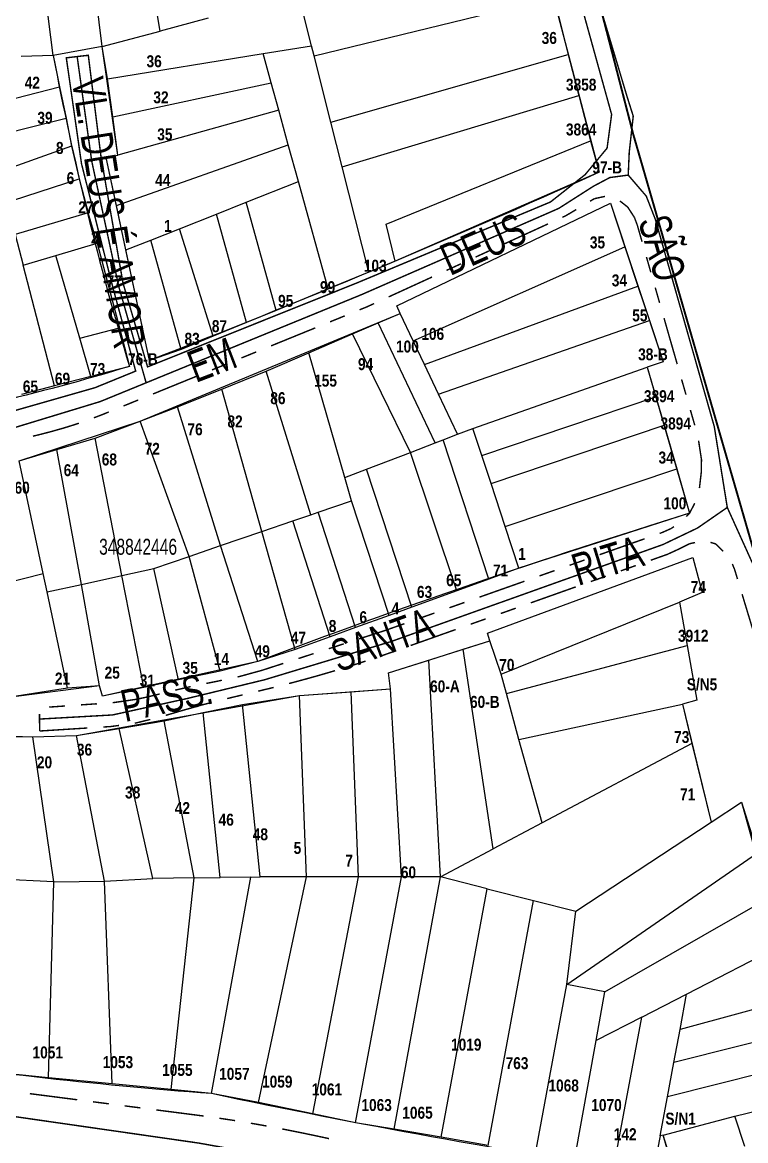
# Model space of a CAD drawing. Extents: x 203136 to 205923, y 4839890 to 4842982.
# Drawn here: x 205430 to 205520.8, y 4840160.3 to 4840300.8 of the extents above; entities that cross this region are included whole.
import ezdxf
from ezdxf.enums import TextEntityAlignment as Align

# ---------------------------------------------------------------- set-up
doc = ezdxf.new("R2010")
doc.units = 0
doc.header["$LTSCALE"] = 1.5
doc.header["$MEASUREMENT"] = 0
doc.linetypes.add('TRACO_25', pattern=[8, 3, -1, 1, -1, 1, -1])
for name, color, linetype in [('CD_MALHA_LOTES', 40, 'CONTINUOUS'), ('CD_TXT_QUADRA', 7, 'CONTINUOUS'), ('LM-LIM-SETOR-FISCAL', 7, 'CONTINUOUS'), ('RU-QUADRAS', 210, 'CONTINUOUS'), ('SV-EIXO-RUA-N-PAV', 6, 'CONTINUOUS'), ('SV-RUA-NAO-PAV-S-GUIA-C-GUIA', 7, 'CONTINUOUS'), ('SV-TXT-RUA-N-PAV-S-GUIA-C-GUIA', 7, 'CONTINUOUS'), ('Th_NmrPort', 1, 'CONTINUOUS')]:
    doc.layers.add(name, color=color, linetype=linetype)
doc.styles.add('3488-42-2D_TXTB$0$ARIAL', font='ARIAL.TTF')
doc.styles.add('ARIAL', font='ARIAL.TTF')
doc.styles.get("Standard").update_dxf_attribs({"font": 'swisscbo.ttf'})
doc.linetypes.add('Limite', pattern='A,20,-3,[130,ltypeshp.shx,S=6.35,R=0,X=0,Y=0],-3,20', length=46)

msp = doc.modelspace()

# ---------------------------------------------------------------- linework, layer by layer
at = {"layer": 'CD_MALHA_LOTES', "linetype": 'Continuous', "flags": 128}
for points in [[(205433.83, 4840296.6), (205430.39, 4840323.65)], [(205447.24, 4840299.66), (205445.16, 4840312.05)], [(205439.99, 4840297.71), (205438.44, 4840310.33)], [(205466.25, 4840297.82), (205464.61, 4840304.35)], [(205466.58, 4840296.54), (205496.69, 4840303.93)], [(205496.69, 4840303.93), (205498.48, 4840296.7)], [(205453.27, 4840301.29), (205447.24, 4840299.66)], [(205439.99, 4840297.71), (205447.24, 4840299.66)], [(205439.99, 4840297.71), (205433.83, 4840296.6)], [(205440.66, 4840293.67), (205439.99, 4840297.71)], [(205460.18, 4840296.84), (205466.25, 4840297.82)], [(205466.58, 4840296.54), (205466.25, 4840297.82)], [(205433.83, 4840296.6), (205429.8, 4840296.47)], [(205433.83, 4840296.6), (205434.63, 4840292.64)], [(205440.66, 4840293.67), (205460.18, 4840296.84)], [(205461.19, 4840293.16), (205460.18, 4840296.84)], [(205468.68, 4840288.2), (205466.58, 4840296.54)], [(205468.68, 4840288.2), (205498.48, 4840296.7)], [(205498.48, 4840296.7), (205499.81, 4840291.56)], [(205441.3, 4840288.9), (205440.66, 4840293.67)], [(205441.3, 4840288.9), (205461.19, 4840293.16)], [(205462.14, 4840289.72), (205461.19, 4840293.16)], [(205423.51, 4840289.79), (205434.63, 4840292.64)], [(205434.63, 4840292.64), (205435.47, 4840288.73)], [(205470.09, 4840282.62), (205499.81, 4840291.56)], [(205499.81, 4840291.56), (205501.29, 4840285.86)], [(205423.25, 4840285.66), (205435.47, 4840288.73)], [(205435.47, 4840288.73), (205436.14, 4840285.19)], [(205441.94, 4840284.09), (205441.3, 4840288.9)], [(205462.14, 4840289.72), (205441.94, 4840284.09)], [(205463.34, 4840285.36), (205462.14, 4840289.72)], [(205470.09, 4840282.62), (205468.68, 4840288.2)], [(205475.64, 4840275.42), (205501.29, 4840285.86)], [(205501.29, 4840285.86), (205502.38, 4840281.93)], [(205436.14, 4840285.19), (205425.9, 4840281.57)], [(205436.14, 4840285.19), (205437.1, 4840281.1)], [(205441.76, 4840277.76), (205463.34, 4840285.36)], [(205464.61, 4840280.76), (205463.34, 4840285.36)], [(205440.48, 4840283.76), (205441.94, 4840284.09)], [(205441.76, 4840277.76), (205440.48, 4840283.76)], [(205473.44, 4840269.36), (205470.09, 4840282.62)], [(205502.38, 4840281.93), (205476.76, 4840270.77)], [(205423.64, 4840276.73), (205437.1, 4840281.1)], [(205437.1, 4840281.1), (205438.22, 4840276.84)], [(205458.06, 4840278.16), (205464.61, 4840280.76)], [(205468.33, 4840267.26), (205464.61, 4840280.76)], [(205442.95, 4840272.16), (205441.76, 4840277.76)], [(205454.32, 4840276.67), (205458.06, 4840278.16)], [(205461.81, 4840264.57), (205458.06, 4840278.16)], [(205476.95, 4840265.14), (205503.77, 4840278.03), (205505.6, 4840272.56)], [(205438.22, 4840276.84), (205429.04, 4840274.1)], [(205439.36, 4840273.01), (205438.22, 4840276.84)], [(205449.66, 4840274.82), (205454.32, 4840276.67)], [(205458.08, 4840263.04), (205454.32, 4840276.67)], [(205446.07, 4840273.4), (205449.66, 4840274.82)], [(205453.89, 4840261.31), (205449.66, 4840274.82)], [(205476.76, 4840270.77), (205475.64, 4840275.42)], [(205429.04, 4840274.1), (205430.05, 4840270.23)], [(205442.95, 4840272.16), (205446.07, 4840273.4)], [(205449.91, 4840259.67), (205446.07, 4840273.4)], [(205434.15, 4840271.45), (205439.36, 4840273.01)], [(205439.36, 4840273.01), (205442.14, 4840262.36)], [(205449.91, 4840259.67), (205445.91, 4840258.27), (205442.95, 4840272.16)], [(205479.03, 4840260.75), (205505.6, 4840272.56)], [(205505.6, 4840272.56), (205507.24, 4840267.63)], [(205430.05, 4840270.23), (205434.15, 4840271.45)], [(205437.15, 4840261.06), (205434.15, 4840271.45)], [(205476.76, 4840270.77), (205473.44, 4840269.36)], [(205433.99, 4840255.07), (205430.05, 4840270.23)], [(205473.44, 4840269.36), (205468.33, 4840267.26)], [(205480.44, 4840257.77), (205507.24, 4840267.63)], [(205507.24, 4840267.63), (205508.69, 4840263.28)], [(205468.33, 4840267.26), (205461.81, 4840264.57)], [(205477.39, 4840264.19), (205476.95, 4840265.14)], [(205461.81, 4840264.57), (205458.08, 4840263.04)], [(205474.64, 4840263), (205477.39, 4840264.19)], [(205479.03, 4840260.75), (205477.39, 4840264.19)], [(205437.15, 4840261.06), (205442.14, 4840262.36)], [(205442.14, 4840262.36), (205443.4, 4840257.53)], [(205458.08, 4840263.04), (205453.89, 4840261.31)], [(205471.42, 4840261.62), (205474.64, 4840263)], [(205481.78, 4840247.92), (205474.64, 4840263)], [(205482.21, 4840254.03), (205508.69, 4840263.28)], [(205508.69, 4840263.28), (205510.42, 4840258.12)], [(205438.54, 4840256.26), (205437.15, 4840261.06)], [(205453.89, 4840261.31), (205449.91, 4840259.67)], [(205465.91, 4840259.24), (205471.42, 4840261.62)], [(205478.68, 4840246.72), (205471.42, 4840261.62)], [(205480.44, 4840257.77), (205479.03, 4840260.75)], [(205460.58, 4840256.94), (205465.91, 4840259.24)], [(205470.45, 4840243.56), (205465.91, 4840259.24)], [(205482.21, 4840254.03), (205480.44, 4840257.77)], [(205510.42, 4840258.12), (205508.41, 4840257.42)], [(205443.4, 4840257.53), (205438.54, 4840256.26)], [(205455.01, 4840254.68), (205460.58, 4840256.94)], [(205466.16, 4840238.9), (205460.58, 4840256.94)], [(205486.52, 4840249.74), (205508.41, 4840257.42)], [(205508.41, 4840257.42), (205509.5, 4840253.69)], [(205433.99, 4840255.07), (205429.86, 4840253.99)], [(205438.54, 4840256.26), (205433.99, 4840255.07)], [(205449.42, 4840252.47), (205455.01, 4840254.68)], [(205460, 4840236.79), (205455.01, 4840254.68)], [(205484.59, 4840249), (205482.21, 4840254.03)], [(205487.63, 4840246.34), (205509.5, 4840253.69)], [(205509.5, 4840253.69), (205510.53, 4840250.13)], [(205444.75, 4840250.63), (205449.42, 4840252.47)], [(205454.81, 4840235.01), (205449.42, 4840252.47)], [(205439.11, 4840248.53), (205444.75, 4840250.63)], [(205450.88, 4840233.66), (205444.75, 4840250.63)], [(205484.59, 4840249), (205486.52, 4840249.74)], [(205487.63, 4840246.34), (205486.52, 4840249.74)], [(205488.79, 4840242.82), (205510.53, 4840250.13)], [(205510.53, 4840250.13), (205512.11, 4840244.67)], [(205434.26, 4840247.07), (205439.11, 4840248.53)], [(205442.45, 4840231.26), (205439.11, 4840248.53)], [(205478.68, 4840246.72), (205481.78, 4840247.92)], [(205481.78, 4840247.92), (205482.78, 4840248.3)], [(205482.78, 4840248.3), (205484.59, 4840249)], [(205488.53, 4840230.79), (205482.78, 4840248.3)], [(205429.57, 4840245.67), (205434.26, 4840247.07)], [(205437.37, 4840230.12), (205434.26, 4840247.07)], [(205473.16, 4840244.6), (205478.68, 4840246.72)], [(205484.48, 4840229.32), (205478.68, 4840246.72)], [(205432.57, 4840231.49), (205429.57, 4840245.67)], [(205488.79, 4840242.82), (205487.63, 4840246.34)], [(205470.45, 4840243.56), (205473.16, 4840244.6)], [(205478.84, 4840227.28), (205473.16, 4840244.6)], [(205490.56, 4840237.42), (205512.11, 4840244.67)], [(205512.11, 4840244.67), (205513.71, 4840239.08), (205492.29, 4840232.16)], [(205471.29, 4840240.66), (205470.45, 4840243.56)], [(205490.56, 4840237.42), (205488.79, 4840242.82)], [(205467.08, 4840239.21), (205471.29, 4840240.66)], [(205476.02, 4840226.25), (205471.29, 4840240.66)], [(205460, 4840236.79), (205463.89, 4840238.12)], [(205463.89, 4840238.12), (205466.16, 4840238.9)], [(205468.59, 4840223.56), (205463.89, 4840238.12)], [(205466.16, 4840238.9), (205467.08, 4840239.21)], [(205471.78, 4840224.72), (205467.08, 4840239.21)], [(205454.81, 4840235.01), (205460, 4840236.79)], [(205464.19, 4840221.97), (205460, 4840236.79)], [(205492.29, 4840232.16), (205490.56, 4840237.42)], [(205450.88, 4840233.66), (205454.81, 4840235.01)], [(205459.5, 4840220.46), (205454.81, 4840235.01)], [(205446.46, 4840232.15), (205450.88, 4840233.66)], [(205454.77, 4840219.24), (205450.88, 4840233.66)], [(205488.34, 4840224), (205514.12, 4840233.52)], [(205514.12, 4840233.52), (205515.28, 4840229.14)], [(205424.76, 4840229.55), (205432.57, 4840231.49)], [(205433.05, 4840229.19), (205432.57, 4840231.49)], [(205437.37, 4840230.12), (205442.45, 4840231.26)], [(205442.45, 4840231.26), (205446.46, 4840232.15)], [(205445.19, 4840217.19), (205442.45, 4840231.26)], [(205449.57, 4840218.13), (205446.46, 4840232.15)], [(205492.29, 4840232.16), (205488.53, 4840230.79)], [(205433.05, 4840229.19), (205437.37, 4840230.12)], [(205439.64, 4840217.41), (205437.37, 4840230.12)], [(205488.53, 4840230.79), (205484.48, 4840229.32)], [(205435.6, 4840217.11), (205433.05, 4840229.19)], [(205484.48, 4840229.32), (205478.84, 4840227.28)], [(205515.28, 4840229.14), (205512.45, 4840227.89)], [(205478.84, 4840227.28), (205476.02, 4840226.25)], [(205490.05, 4840218.87), (205512.45, 4840227.89)], [(205512.45, 4840227.89), (205513.4, 4840222.47)], [(205476.02, 4840226.25), (205471.78, 4840224.72)], [(205471.78, 4840224.72), (205468.59, 4840223.56)], [(205488.66, 4840223.04), (205488.34, 4840224)], [(205468.59, 4840223.56), (205464.19, 4840221.97)], [(205485.3, 4840221.99), (205488.66, 4840223.04)], [(205490.05, 4840218.87), (205488.66, 4840223.04)], [(205464.19, 4840221.97), (205459.5, 4840220.46)], [(205480.99, 4840220.63), (205485.3, 4840221.99)], [(205489.06, 4840196.9), (205485.3, 4840221.99)], [(205490.72, 4840216.42), (205513.4, 4840222.47)], [(205513.4, 4840222.47), (205514.61, 4840215.58)], [(205459.5, 4840220.46), (205454.77, 4840219.24)], [(205475.9, 4840219.03), (205480.99, 4840220.63)], [(205482.46, 4840193.39), (205480.99, 4840220.63)], [(205454.77, 4840219.24), (205449.57, 4840218.13)], [(205476.19, 4840217), (205475.9, 4840219.03)], [(205490.72, 4840216.42), (205490.05, 4840218.87)], [(205435.6, 4840217.11), (205427.88, 4840215.87)], [(205439.64, 4840217.41), (205435.6, 4840217.11)], [(205440.03, 4840216.09), (205439.64, 4840217.41)], [(205445.19, 4840217.19), (205440.03, 4840216.09)], [(205449.57, 4840218.13), (205445.19, 4840217.19)], [(205471.23, 4840216.64), (205476.19, 4840217)], [(205477.55, 4840193.39), (205476.19, 4840217)], [(205457.58, 4840215.05), (205464.75, 4840216.17)], [(205464.75, 4840216.17), (205471.23, 4840216.64)], [(205465.64, 4840193.39), (205464.75, 4840216.17)], [(205472.17, 4840193.39), (205471.23, 4840216.64)], [(205492.3, 4840210.67), (205490.72, 4840216.42)], [(205514.61, 4840215.58), (205512.82, 4840215.11)], [(205452.66, 4840214.03), (205457.58, 4840215.05)], [(205459.82, 4840193.39), (205457.58, 4840215.05)], [(205492.3, 4840210.67), (205512.82, 4840215.11)], [(205512.82, 4840215.11), (205514, 4840210.15)], [(205442.11, 4840212.03), (205447.74, 4840213.01)], [(205447.74, 4840213.01), (205452.66, 4840214.03)], [(205451.54, 4840193.26), (205447.74, 4840213.01)], [(205454.8, 4840193.31), (205452.66, 4840214.03)], [(205436.77, 4840211.16), (205442.11, 4840212.03)], [(205446.33, 4840193.17), (205442.11, 4840212.03)], [(205427.27, 4840211.05), (205431.27, 4840210.97)], [(205431.27, 4840210.97), (205436.77, 4840211.16)], [(205433.89, 4840192.79), (205431.27, 4840210.97)], [(205440.27, 4840192.86), (205436.77, 4840211.16)], [(205495.23, 4840200.18), (205492.3, 4840210.67)], [(205514, 4840210.15), (205495.23, 4840200.18)], [(205514, 4840210.15), (205516.41, 4840200.25)], [(205516.41, 4840200.25), (205520.24, 4840202.78)], [(205520.24, 4840202.78), (205522.23, 4840196.4)], [(205495.23, 4840200.18), (205489.06, 4840196.9)], [(205499.45, 4840189.07), (205516.41, 4840200.25)], [(205482.46, 4840193.39), (205489.06, 4840196.9)], [(205498.3, 4840179.89), (205522.23, 4840196.4)], [(205433.89, 4840192.79), (205426.94, 4840193.1)], [(205440.27, 4840192.86), (205446.33, 4840193.17)], [(205451.54, 4840193.26), (205446.33, 4840193.17)], [(205448.64, 4840166.66), (205451.54, 4840193.26)], [(205451.54, 4840193.26), (205454.8, 4840193.31)], [(205453.69, 4840166.16), (205458.64, 4840193.37)], [(205458.64, 4840193.37), (205454.8, 4840193.31)], [(205458.64, 4840193.37), (205459.82, 4840193.39)], [(205459.58, 4840165.06), (205465.64, 4840193.39)], [(205465.64, 4840193.39), (205459.82, 4840193.39)], [(205472.17, 4840193.39), (205465.64, 4840193.39)], [(205466.44, 4840163.63), (205472.17, 4840193.39)], [(205471.79, 4840162.51), (205477.55, 4840193.39)], [(205477.55, 4840193.39), (205472.17, 4840193.39)], [(205476.61, 4840161.68), (205482.46, 4840193.39)], [(205482.46, 4840193.39), (205477.55, 4840193.39)], [(205488.29, 4840191.91), (205482.46, 4840193.39)], [(205433.24, 4840168.16), (205433.89, 4840192.79)], [(205433.89, 4840192.79), (205440.27, 4840192.86)], [(205441.22, 4840167.38), (205440.27, 4840192.86)], [(205482.53, 4840160.67), (205488.29, 4840191.91)], [(205488.29, 4840191.91), (205494.12, 4840190.43)], [(205488.44, 4840159.65), (205494.12, 4840190.43)], [(205494.12, 4840190.43), (205499.45, 4840189.07)], [(205503.09, 4840178.95), (205523.74, 4840190.8)], [(205498.3, 4840179.89), (205499.45, 4840189.07)], [(205513.35, 4840178.67), (205525.34, 4840184.84)], [(205494.36, 4840158.64), (205498.3, 4840179.89)], [(205503.09, 4840178.95), (205498.3, 4840179.89)], [(205502, 4840172.82), (205503.09, 4840178.95)], [(205507.72, 4840175.77), (205513.35, 4840178.67)], [(205512.52, 4840174.21), (205513.35, 4840178.67)], [(205527.13, 4840178.21), (205512.52, 4840174.21)], [(205507.72, 4840175.77), (205502, 4840172.82)], [(205504.19, 4840156.95), (205507.72, 4840175.77)], [(205528.21, 4840174.22), (205511.74, 4840170.09)], [(205511.74, 4840170.09), (205512.52, 4840174.21)], [(205499.26, 4840157.8), (205502, 4840172.82)], [(205529.25, 4840170.36), (205510.93, 4840165.74)], [(205510.93, 4840165.74), (205511.74, 4840170.09)], [(205433.24, 4840168.16), (205426.25, 4840168.87)], [(205441.22, 4840167.38), (205433.24, 4840168.16)], [(205448.64, 4840166.66), (205441.22, 4840167.38)], [(205453.69, 4840166.16), (205448.64, 4840166.66)], [(205459.58, 4840165.06), (205453.69, 4840166.16)], [(205466.44, 4840163.63), (205459.58, 4840165.06)], [(205510.01, 4840160.84), (205510.93, 4840165.74)], [(205519.39, 4840163.31), (205530.42, 4840166.01)], [(205471.79, 4840162.51), (205466.44, 4840163.63)], [(205476.61, 4840161.68), (205471.79, 4840162.51)], [(205510.41, 4840160.95), (205519.39, 4840163.31)], [(205520.66, 4840159.52), (205519.39, 4840163.31)], [(205482.53, 4840160.67), (205476.61, 4840161.68)], [(205510.01, 4840160.84), (205509.12, 4840156.11)], [(205510.41, 4840160.95), (205510.01, 4840160.84)], [(205511.53, 4840157.34), (205510.41, 4840160.95)], [(205488.44, 4840159.65), (205482.53, 4840160.67)]]:
    msp.add_lwpolyline(points, dxfattribs=at)
at = {"layer": 'LM-LIM-SETOR-FISCAL', "linetype": 'Limite', "ltscale": 0.1, "flags": 128}
msp.add_lwpolyline([(205796.637551, 4840879.134685, 0.25, 0.25, 0), (205808.48727, 4840856.309356, 0.25, 0.25, 0), (205816.796096, 4840831.429166, 0.25, 0.25, 0), (205829.551494, 4840801.498184, 0.25, 0.25, 0), (205834.603136, 4840789.879406, 0.25, 0.25, 0), (205840.59, 4840778.23, 0.25, 0.25, 0), (205847.483918, 4840761.167439, 0.25, 0.25, 0), (205854.08, 4840746.99, 0.25, 0.25, 0), (205877.51, 4840691.54, 0.25, 0.25, 0), (205884.885858, 4840672.908494, 0.25, 0.25, 0), (205901.13444, 4840629.162311, 0.25, 0.25, 0), (205904.259167, 4840621.03802, 0.25, 0.25, 0), (205906.967264, 4840612.705414, 0.25, 0.25, 0), (205909.675361, 4840602.289656, 0.25, 0.25, 0), (205911.34, 4840594.51, 0.25, 0.25, 0), (205912.69, 4840584.83, 0.25, 0.25, 0), (205913.98, 4840572.23, 0.25, 0.25, 0), (205913.32, 4840564.48, 0.25, 0.25, 0), (205914.03, 4840545.8, 0.25, 0.25, 0), (205913.91, 4840549.03, 0.25, 0.25, 0), (205914.63, 4840531, 0.25, 0.25, 0), (205917.39, 4840498.82, 0.25, 0.25, 0), (205919.73, 4840454.56, 0.25, 0.25, 0), (205923.14, 4840407.79, 0.25, 0.25, 0), (205897.79, 4840407.51, 0.25, 0.25, 0), (205858.91, 4840407.06, 0.25, 0.25, 0), (205796.08, 4840405.24, 0.25, 0.25, 0), (205764.26, 4840405.98, 0.25, 0.25, 0), (205736.74, 4840400.96, 0.25, 0.25, 0), (205726.05, 4840399.81, 0.25, 0.25, 0), (205697.41, 4840396.68, 0.25, 0.25, 0), (205662.09, 4840393.46, 0.25, 0.25, 0), (205636.95, 4840391.19, 0.25, 0.25, 0), (205616.4, 4840390.16, 0.25, 0.25, 0), (205576.04, 4840387.63, 0.25, 0.25, 0), (205567, 4840387.4, 0.25, 0.25, 0), (205549.68, 4840367.85, 0.25, 0.25, 0), (205538.067517, 4840352.483878, 0.25, 0.25, 0), (205492.4, 4840341.86, 0.25, 0.25, 0), (205506.65, 4840286.68, 0.25, 0.25, 0), (205534.31, 4840190.98, 0.25, 0.25, 0), (205544.65, 4840144.32, 0.25, 0.25, 0), (205560.85, 4840102.55, 0.25, 0.25, 0), (205560.78, 4840096.06, 0.25, 0.25, 0), (205552, 4840082.31, 0.25, 0.25, 0), (205542.1, 4840064.81, 0.25, 0.25, 0), (205533.33, 4840045.06, 0.25, 0.25, 0), (205512.8, 4840009.23, 0.25, 0.25, 0), (205504.55, 4839990.93, 0.25, 0.25, 0), (205495.61, 4839960.4, 0.25, 0.25, 0), (205494.7, 4839946.99, 0.25, 0.25, 0), (205488.84, 4839943.92, 0.25, 0.25, 0), (205481.22, 4839947.04, 0.25, 0.25, 0), (205441.48, 4839954.26, 0.25, 0.25, 0), (205421.36, 4839957.89, 0.25, 0.25, 0), (205314.35, 4839973.26, 0.25, 0.25, 0), (205291.86, 4839974.37, 0.25, 0.25, 0), (205200.91, 4839976.33, 0.25, 0.25, 0), (205183.28, 4839976.72, 0.25, 0.25, 0), (205166.57, 4839976.23, 0.25, 0.25, 0), (205097.95, 4839974.93, 0.25, 0.25, 0), (205037.73, 4839972.91, 0.25, 0.25, 0), (204995.55, 4839971.58, 0.25, 0.25, 0), (204940.72, 4839991.63, 0.25, 0.25, 0), (204932.09, 4839998.44, 0.25, 0.25, 0), (204928.74, 4839994.95, 0.25, 0.25, 0), (204913.47, 4839976.19, 0.25, 0.25, 0), (204908.3, 4839968.72, 0.25, 0.25, 0), (204905.09, 4839962.5, 0.25, 0.25, 0), (204893.29, 4839968.65, 0.25, 0.25, 0), (204883.26, 4839970.95, 0.25, 0.25, 0), (204868.8, 4839976.99, 0.25, 0.25, 0), (204861.053542, 4839982.681503, 0.25, 0.25, 0), (204800.909102, 4839981.356998, 0.25, 0.25, 0), (204731.877092, 4839979.439442, 0.25, 0.25, 0), (204696.03, 4839979.76, 0.25, 0.25, 0), (204664.74, 4839978.06, 0.25, 0.25, 0), (204636.84, 4839977.55, 0.25, 0.25, 0), (204557.699106, 4839978.800257, 0.25, 0.25, 0), (204516.152063, 4839974.32596, 0.25, 0.25, 0), (204352.520633, 4839956.428773, 0.25, 0.25, 0), (204250.25099, 4839944.923438, 0.25, 0.25, 0), (204195.281056, 4839939.809956, 0.25, 0.25, 0), (204097.805302, 4839928.943806, 0.25, 0.25, 0), (204039.000257, 4839922.551953, 0.25, 0.25, 0), (204030.690849, 4839922.551953, 0.25, 0.25, 0), (203988.15, 4839917.93, 0.18, 0.18, 0), (203988.14, 4839917.59, 0.25, 0.25, 0), (203919.472612, 4839909.768248, 0.25, 0.25, 0), (203890.070089, 4839906.572321, 0.25, 0.25, 0), (203815.393881, 4839897.540816, 0.25, 0.25, 0), (203772.628171, 4839890.109255, 0.25, 0.25, 0), (203777.302692, 4839897.541428, 0.25, 0.25, 0), (203783.27, 4839903.66, 0.25, 0.25, 0), (203892.75, 4840066.08, 0.25, 0.25, 0), (203872.83, 4840076.81, 0.25, 0.25, 0), (203836.8, 4840099.66, 0.25, 0.25, 0), (203772.86, 4840143.28, 0.25, 0.25, 0), (203681.29, 4840204.82, 0.25, 0.25, 0), (203664.64, 4840215.67, 0.25, 0.25, 0), (203605.82, 4840255.28, 0.25, 0.25, 0), (203559.67, 4840284.61, 0.25, 0.25, 0), (203528.03, 4840306, 0.25, 0.25, 0), (203497.1, 4840325.04, 0.25, 0.25, 0), (203475.133068, 4840329.93495, 0.25, 0.25, 0)], format="xyseb", dxfattribs=at)
at = {"layer": 'RU-QUADRAS', "color": 6, "linetype": 'Continuous'}
for points in [[(205375.19, 4840289.66), (205388.16, 4840300.34), (205389.32, 4840298.61), (205396.06, 4840303.84), (205396.98, 4840302.85), (205404.03, 4840307.66), (205402.43, 4840309.67, -0.0513086859), (205417.99, 4840318.75), (205442.81, 4840328.43), (205487.74, 4840337.88), (205502.38, 4840281.93, -0.0134080031), (205445.91, 4840258.27), (205440.48, 4840283.76), (205441.94, 4840284.09), (205439.99, 4840297.71), (205433.83, 4840296.6, 0.0266384828), (205443.4, 4840257.53, -0.0328409466), (205408.49, 4840249.35), (205392.26, 4840240.15, 0.0866414712), (205376.09, 4840226.81, 0.0277186981)], [(205429.57, 4840245.67), (205444.75, 4840250.63), (205477.39, 4840264.19), (205476.95, 4840265.14), (205503.77, 4840278.03), (205510.42, 4840258.12), (205508.41, 4840257.42), (205513.71, 4840239.08, 0.0151289373), (205459.5, 4840220.46), (205440.03, 4840216.09), (205439.64, 4840217.41), (205427.88, 4840215.87)], [(205512.4, 4840154.01), (205510.41, 4840160.95), (205510.01, 4840160.84), (205509.12, 4840156.11, -0.0145988452), (205453.69, 4840166.16, -0.0191752428), (205409.25, 4840171.21), (205381.98, 4840172.82), (205376.86, 4840173.83)]]:
    msp.add_lwpolyline(points, format="xyb", dxfattribs=at)
msp.add_lwpolyline([(205422.27, 4840211.27), (205431.27, 4840210.97), (205436.77, 4840211.16), (205464.75, 4840216.17), (205476.19, 4840217), (205475.9, 4840219.03), (205488.66, 4840223.04), (205488.34, 4840224), (205514.12, 4840233.52), (205515.28, 4840229.14), (205512.45, 4840227.89), (205514.61, 4840215.58), (205512.82, 4840215.11), (205516.41, 4840200.25), (205520.24, 4840202.78), (205530.42, 4840166.01)], dxfattribs=at)
at = {"layer": 'SV-EIXO-RUA-N-PAV', "const_width": 0.18}
for points in [[(205491.916303, 4840342.040172), (205493.959868, 4840333.495981), (205502.374265, 4840303.103682), (205505.890729, 4840291.361202), (205506.644257, 4840288.97503), (205506.141905, 4840284.453861), (205506.016317, 4840281.565337), (205508.276901, 4840278.927988), (205509.407194, 4840276.039464), (205516.816887, 4840249.979951), (205518.449531, 4840239.807321), (205521.714819, 4840232.58601)], [(205436.832475, 4840296.455158), (205438.656594, 4840283.33738), (205442.056076, 4840267.561663), (205445.49086, 4840255.471056)], [(205366.77357, 4840207.499857), (205375.392319, 4840220.488292), (205380.597748, 4840227.509568), (205387.740081, 4840235.01507), (205396.819317, 4840240.583669), (205404.687989, 4840243.852194), (205412.132963, 4840246.333852), (205419.759522, 4840248.028643), (205428.596646, 4840249.723434), (205439.733843, 4840253.113016), (205472.540152, 4840266.550286), (205497.296204, 4840277.384842), (205501.654237, 4840280.169141), (205503.712198, 4840281.258649), (205506.016317, 4840281.565337)], [(205235.369528, 4840247.519318), (205245.803994, 4840238.854985), (205248.750434, 4840236.880657), (205252.511865, 4840232.84585), (205273.380798, 4840215.610348), (205294.948466, 4840198.328263), (205305.196603, 4840194.787998), (205312.649793, 4840189.757095), (205331.143021, 4840181.325674), (205363.051991, 4840170.052724), (205374.837348, 4840167.816766), (205427.522085, 4840163.4846), (205452.117613, 4840159.944334), (205470.750588, 4840156.590399), (205499.119293, 4840150.814177), (205504.336526, 4840149.509868), (205509.833253, 4840147.367076), (205520.176437, 4840142.623689), (205526.183689, 4840141.870348), (205532.755808, 4840142.024672), (205539.319937, 4840142.708832), (205545.335178, 4840144.420742)], [(205432.108079, 4840213.220287), (205441.271811, 4840213.736641), (205450.63608, 4840215.801204), (205460.369022, 4840218.160705), (205476.22192, 4840222.953442), (205510.397818, 4840235.156486), (205514.71128, 4840237.22105), (205518.449531, 4840239.807321)]]:
    msp.add_lwpolyline(points, dxfattribs=at)
at = {"layer": 'SV-RUA-NAO-PAV-S-GUIA-C-GUIA', "linetype": 'TRACO_25', "const_width": 0.18}
msp.add_lwpolyline([(205500.24, 4840302.52), (205503.93, 4840289.18), (205503.36, 4840284.95), (205500.61, 4840281.63), (205496.26, 4840278.19), (205471.94, 4840268.01), (205445.67, 4840257.47), (205442.59, 4840267.99), (205439.83, 4840283.82), (205438.23, 4840296.62), (205435.47, 4840296.3), (205437.38, 4840282.97), (205441.31, 4840267.46), (205444.18, 4840256.94), (205439.06, 4840254.85), (205427.9, 4840251.66), (205419.22, 4840249.84), (205412.2, 4840248.14), (205404.17, 4840245.37), (205396.45, 4840241.73), (205387.12, 4840236.02), (205379.49, 4840228.32), (205373.83, 4840220.83)], dxfattribs=at)
at = {"layer": 'SV-RUA-NAO-PAV-S-GUIA-C-GUIA', "const_width": 0.18}
for points in [[(205501.76, 4840278.6), (205503.086234, 4840278.889259)], [(205501.208442, 4840278.270298), (205501.76, 4840278.6)], [(205504.964205, 4840278.323373), (205505.74973, 4840277.704544)], [(205505.74973, 4840277.704544), (205505.953783, 4840277.543792)], [(205505.953783, 4840277.543792), (205506.356231, 4840276.922518)], [(205497.751185, 4840276.263395), (205498.18, 4840276.46)], [(205498.18, 4840276.46), (205499.491766, 4840277.244128)], [(205506.356231, 4840276.922518), (205506.789862, 4840276.253103)], [(205506.789862, 4840276.253103), (205506.860755, 4840276.063516)], [(205506.860755, 4840276.063516), (205507.15, 4840275.29)], [(205490.479081, 4840272.929254), (205495.933159, 4840275.42986)], [(205507.15, 4840275.29), (205507.749685, 4840273.200166)], [(205486.843029, 4840271.262183), (205488.661055, 4840272.095718)], [(205483.206977, 4840269.595112), (205485.025003, 4840270.428648)], [(205508.301329, 4840271.277748), (205508.852973, 4840269.355331)], [(205475.934872, 4840266.26097), (205481.388951, 4840268.761577)], [(205509.404616, 4840267.432913), (205509.95626, 4840265.510496)], [(205472.281028, 4840264.635007), (205473.207044, 4840265.01249)], [(205473.207044, 4840265.01249), (205473.25, 4840265.03)], [(205473.25, 4840265.03), (205474.116846, 4840265.427435)], [(205468.576961, 4840263.125076), (205470.428995, 4840263.880042)], [(205510.507904, 4840263.588078), (205512.162836, 4840257.820826)], [(205461.168828, 4840260.105214), (205466.724928, 4840262.370111)], [(205457.464762, 4840258.595284), (205459.316795, 4840259.350249)], [(205453.760695, 4840257.085353), (205455.612729, 4840257.840318)], [(205446.352562, 4840254.065491), (205451.908662, 4840256.330387)], [(205512.71448, 4840255.898408), (205513.266124, 4840253.975991)], [(205442.648496, 4840252.55556), (205444.500529, 4840253.310526)], [(205513.817768, 4840252.053573), (205514.369412, 4840250.131156)], [(205438.934433, 4840251.071405), (205439.869252, 4840251.426532)], [(205439.869252, 4840251.426532), (205440.01, 4840251.48)], [(205440.01, 4840251.48), (205440.796462, 4840251.800595)], [(205440.01, 4840251.48), (205440.0101, 4840251.4801)], [(205432.166864, 4840248.975151), (205433.220958, 4840249.250192)], [(205433.220958, 4840249.250192), (205433.621385, 4840249.354673)], [(205433.621385, 4840249.354673), (205434.185384, 4840249.514349)], [(205434.185384, 4840249.514349), (205435.067078, 4840249.763967)], [(205435.067078, 4840249.763967), (205436.10251, 4840250.083627)], [(205436.10251, 4840250.083627), (205436.501777, 4840250.206888)], [(205436.501777, 4840250.206888), (205437.053275, 4840250.393265)], [(205431.281798, 4840248.760965), (205432.166864, 4840248.975151)], [(205514.848148, 4840248.19278), (205515.150069, 4840246.2157)], [(205515.150069, 4840246.2157), (205515.211025, 4840245.816539)], [(205515.20417, 4840245.220367), (205515.193563, 4840244.297895)], [(205515.211025, 4840245.816539), (205515.20417, 4840245.220367)], [(205515.193563, 4840244.297895), (205514.954668, 4840242.234209)], [(205513.902203, 4840239.446535), (205513.71, 4840239.08)], [(205514.366605, 4840240.33216), (205513.902203, 4840239.446535)], [(205513.71, 4840239.08), (205513.303445, 4840238.657793)], [(205510.16, 4840236.61), (205509.964821, 4840236.540974)], [(205510.885835, 4840236.929331), (205510.16, 4840236.61)], [(205511.389808, 4840237.151054), (205510.885835, 4840236.929331)], [(205511.764498, 4840237.3992), (205511.389808, 4840237.151054)], [(205508.079263, 4840235.874137), (205502.422589, 4840233.873626)], [(205512.338481, 4840234.563104), (205513.454951, 4840235.118236)], [(205513.454951, 4840235.118236), (205513.728915, 4840235.254455)], [(205513.728915, 4840235.254455), (205514.407632, 4840235.399486)], [(205516.347494, 4840235.420175), (205517.017924, 4840235.219416)], [(205517.017924, 4840235.219416), (205517.932062, 4840234.294884)], [(205508.853991, 4840233.178525), (205510.738482, 4840233.84837)], [(205510.738482, 4840233.84837), (205510.94, 4840233.92)], [(205510.94, 4840233.92), (205511.65423, 4840234.248445)], [(205511.65423, 4840234.248445), (205512.338481, 4840234.563104)], [(205500.537032, 4840233.206789), (205498.651474, 4840232.539952)], [(205505.085009, 4840231.838834), (205506.9695, 4840232.50868)], [(205519.084302, 4840232.703002), (205519.359116, 4840232.050099)], [(205496.765916, 4840231.873115), (205494.880358, 4840231.206278)], [(205501.316026, 4840230.499143), (205503.200517, 4840231.168989)], [(205519.359116, 4840232.050099), (205519.39, 4840231.95)], [(205519.39, 4840231.95), (205519.733992, 4840230.81408)], [(205492.9948, 4840230.539441), (205487.338127, 4840228.53893)], [(205493.778061, 4840227.819761), (205499.431535, 4840229.829298)], [(205520.313658, 4840228.899926), (205522.052654, 4840223.157462)], [(205485.452569, 4840227.872093), (205483.567011, 4840227.205256)], [(205490.009079, 4840226.48007), (205491.89357, 4840227.149916)], [(205481.681453, 4840226.538419), (205479.795895, 4840225.871582)], [(205486.240097, 4840225.140379), (205488.124588, 4840225.810225)], [(205475.55, 4840224.37), (205472.223734, 4840223.292598)], [(205476.02478, 4840224.537908), (205475.55, 4840224.37)], [(205477.910337, 4840225.204745), (205476.02478, 4840224.537908)], [(205478.702132, 4840222.460998), (205484.355606, 4840224.470534)], [(205470.321056, 4840222.676306), (205468.418377, 4840222.060014)], [(205466.515699, 4840221.443722), (205464.613021, 4840220.827431)], [(205474.928583, 4840221.134356), (205475.628598, 4840221.373285)], [(205475.628598, 4840221.373285), (205475.874229, 4840221.459529)], [(205475.874229, 4840221.459529), (205476.73, 4840221.76)], [(205476.73, 4840221.76), (205476.817641, 4840221.791152)], [(205462.710343, 4840220.211139), (205460.807664, 4840219.594847)], [(205471.127187, 4840219.890033), (205471.353422, 4840219.960063)], [(205471.353422, 4840219.960063), (205472.080302, 4840220.192614)], [(205472.080302, 4840220.192614), (205472.783256, 4840220.41751)], [(205472.783256, 4840220.41751), (205473.03197, 4840220.499714)], [(205457.101858, 4840218.53905), (205456.958976, 4840218.508927)], [(205457.925507, 4840218.764615), (205457.101858, 4840218.53905)], [(205459.99, 4840219.33), (205457.925507, 4840218.764615)], [(205460.807664, 4840219.594847), (205459.99, 4840219.33)], [(205465.369413, 4840218.203657), (205465.593612, 4840218.264176)], [(205465.593612, 4840218.264176), (205466.333035, 4840218.470897)], [(205466.333035, 4840218.470897), (205467.039011, 4840218.668267)], [(205467.039011, 4840218.668267), (205468.256033, 4840219.020447)], [(205468.256033, 4840219.020447), (205468.480987, 4840219.085544)], [(205468.480987, 4840219.085544), (205469.214633, 4840219.305175)], [(205451.082115, 4840217.300299), (205449.133458, 4840216.85004)], [(205454.167166, 4840217.920348), (205453.041777, 4840217.69967)], [(205455.001994, 4840218.096349), (205454.167166, 4840217.920348)], [(205459.554772, 4840216.724981), (205460.527085, 4840216.958662)], [(205460.527085, 4840216.958662), (205461.24, 4840217.13)], [(205461.24, 4840217.13), (205461.498462, 4840217.196119)], [(205463.436067, 4840217.691788), (205464.145103, 4840217.873169)], [(205464.145103, 4840217.873169), (205465.369413, 4840218.203657)], [(205444.305744, 4840215.707844), (205442.287892, 4840215.417757)], [(205445.245159, 4840215.912282), (205444.305744, 4840215.707844)], [(205445.77195, 4840216.026924), (205445.245159, 4840215.912282)], [(205446.219773, 4840216.135848), (205445.77195, 4840216.026924)], [(205447.191443, 4840216.372189), (205446.219773, 4840216.135848)], [(205455.664389, 4840215.794977), (205457.609814, 4840216.259003)], [(205435.312115, 4840214.863314), (205433.316901, 4840214.725032)], [(205439.302543, 4840215.139879), (205437.307329, 4840215.001596)], [(205441.344073, 4840215.282074), (205441.297721, 4840215.278663)], [(205442.287892, 4840215.417757), (205441.344073, 4840215.282074)], [(205448.908831, 4840213.965011), (205449.819424, 4840214.235246)], [(205449.819424, 4840214.235246), (205451.792231, 4840214.793069)], [(205451.792231, 4840214.793069), (205452.591446, 4840215.019052)], [(205452.591446, 4840215.019052), (205453.723518, 4840215.312354)], [(205432.097912, 4840213.869885), (205432.118459, 4840211.869991)], [(205444.073549, 4840212.696857), (205446.017016, 4840213.16902)], [(205447.949098, 4840213.684131), (205448.371693, 4840213.805605)], [(205448.371693, 4840213.805605), (205448.908831, 4840213.965011)], [(205432.118459, 4840211.869991), (205432.12, 4840211.72)], [(205432.12, 4840211.72), (205438.108211, 4840212.095943)], [(205440.104281, 4840212.221257), (205441.04, 4840212.28)], [(205441.04, 4840212.28), (205442.092899, 4840212.422057)], [(205436.838955, 4840165.390115), (205430.888099, 4840166.156476)], [(205440.806192, 4840164.879207), (205438.822574, 4840165.134661)], [(205444.77343, 4840164.368299), (205442.789811, 4840164.623753)], [(205452.37, 4840163.39), (205446.757049, 4840164.112845)], [(205452.707742, 4840163.345233), (205452.37, 4840163.39)], [(205456.326913, 4840162.822785), (205454.687776, 4840163.063651)], [(205456.665752, 4840162.767869), (205456.326913, 4840162.822785)], [(205459.286217, 4840162.329429), (205458.638737, 4840162.440381)], [(205459.623871, 4840162.268637), (205459.286217, 4840162.329429)], [(205460.608047, 4840162.091444), (205459.623871, 4840162.268637)], [(205463.710454, 4840161.498081), (205462.573329, 4840161.720484)], [(205464.535058, 4840161.331153), (205463.710454, 4840161.498081)], [(205465.181579, 4840161.200275), (205464.535058, 4840161.331153)], [(205465.514767, 4840161.13075), (205465.181579, 4840161.200275)], [(205466.65102, 4840160.893649), (205465.514767, 4840161.13075)], [(205467.471664, 4840160.7178), (205466.65102, 4840160.893649)], [(205468.118853, 4840160.579118), (205467.471664, 4840160.7178)], [(205468.449126, 4840160.506698), (205468.118853, 4840160.579118)]]:
    msp.add_lwpolyline(points, dxfattribs=at)

# ---------------------------------------------------------------- texts
at = {"layer": 'CD_TXT_QUADRA', "style": 'ARIAL', "width": 0.7}
msp.add_text('348842446', height=2, dxfattribs=at).set_placement((205439.59, 4840233.87))
at = {"layer": 'SV-TXT-RUA-N-PAV-S-GUIA-C-GUIA', "style": '3488-42-2D_TXTB$0$ARIAL', "width": 0.7}
for s, rotation, p in [('VL. DEUS É AMOR', 279, (205436.135659, 4840293.48963)), ('DEUS', 24, (205483.660433, 4840268.8711)), ('SÃO', 286, (205507.244533, 4840275.814673)), ('EM', 21, (205451.728608, 4840255.433725)), ('RITA', 17, (205499.729125, 4840229.939696)), ('SANTA', 20, (205469.666757, 4840219.078439)), ('PASS.', 12, (205442.841879, 4840212.838991))]:
    msp.add_text(s, height=4, rotation=rotation, dxfattribs=at).set_placement(p)
at = {"layer": 'Th_NmrPort', "color": 1}
for s, p in [('36', (205495.148554, 4840298.797271)), ('36', (205445.538554, 4840295.867271)), ('42', (205430.248554, 4840293.177271)), ('3858', (205498.198554, 4840292.927271)), ('32', (205446.398554, 4840291.337271)), ('39', (205431.838554, 4840288.767271)), ('35', (205446.888554, 4840286.687271)), ('3864', (205498.198554, 4840287.297271)), ('8', (205434.168554, 4840284.977271)), ('97-B', (205501.508554, 4840282.527271)), ('6', (205435.508554, 4840281.187271)), ('44', (205446.638554, 4840280.937271)), ('27', (205436.978554, 4840277.517271)), ('1', (205447.738554, 4840275.187271)), ('2', (205438.568554, 4840273.727271)), ('35', (205501.198554, 4840273.107271)), ('103', (205472.818554, 4840270.177271)), ('77', (205440.528554, 4840268.217271)), ('34', (205503.948554, 4840268.337271)), ('99', (205467.318554, 4840267.487271)), ('95', (205462.058554, 4840265.767271)), ('87', (205453.738554, 4840262.587271)), ('55', (205506.518554, 4840263.937271)), ('106', (205480.038554, 4840261.617271)), ('83', (205450.308554, 4840260.997271)), ('100', (205476.858554, 4840260.027271)), ('76-B', (205443.218554, 4840258.437271)), ('38-B', (205507.258554, 4840259.047271)), ('73', (205438.448554, 4840257.207271)), ('94', (205472.088554, 4840257.817271)), ('69', (205434.038554, 4840255.987271)), ('155', (205466.578554, 4840255.737271)), ('65', (205430.008554, 4840255.007271)), ('86', (205461.078554, 4840253.537271)), ('3894', (205507.988554, 4840253.787271)), ('82', (205455.698554, 4840250.607271)), ('3894', (205510.068554, 4840250.357271)), ('76', (205450.678554, 4840249.627271)), ('72', (205445.298554, 4840247.177271)), ('68', (205439.918554, 4840245.837271)), ('34', (205509.818554, 4840246.077271)), ('64', (205435.138554, 4840244.487271)), ('60', (205428.968554, 4840242.287271)), ('100', (205510.438554, 4840240.327271)), ('1', (205492.208554, 4840233.967271)), ('71', (205489.028554, 4840231.887271)), ('65', (205483.158554, 4840230.667271)), ('63', (205479.488554, 4840229.197271)), ('74', (205513.858554, 4840229.807271)), ('6', (205472.268554, 4840226.017271)), ('4', (205476.308554, 4840227.117271)), ('8', (205468.418554, 4840224.917271)), ('47', (205463.648554, 4840223.447271)), ('3912', (205512.268554, 4840223.687271)), ('14', (205453.978554, 4840220.757271)), ('49', (205459.118554, 4840221.737271)), ('25', (205440.278554, 4840219.047271)), ('35', (205450.068554, 4840219.657271)), ('70', (205489.818554, 4840220.027271)), ('21', (205434.038554, 4840218.307271)), ('31', (205444.688554, 4840218.067271)), ('S/N5', (205513.368554, 4840217.577271)), ('60-A', (205481.138554, 4840217.327271)), ('60-B', (205486.148554, 4840215.377271)), ('73', (205511.778554, 4840210.967271)), ('36', (205436.798554, 4840209.377271)), ('20', (205431.778554, 4840207.787271)), ('38', (205442.848554, 4840203.997271)), ('71', (205512.518554, 4840203.757271)), ('42', (205449.088554, 4840202.037271)), ('46', (205454.588554, 4840200.577271)), ('48', (205458.878554, 4840198.737271)), ('5', (205464.008554, 4840197.027271)), ('7', (205470.498554, 4840195.437271)), ('60', (205477.468554, 4840193.967271)), ('1051', (205431.228554, 4840171.337271)), ('1019', (205483.768554, 4840172.317271)), ('1053', (205440.038554, 4840170.117271)), ('763', (205490.618554, 4840169.987271)), ('1055', (205447.498554, 4840169.137271)), ('1057', (205454.658554, 4840168.647271)), ('1059', (205460.038554, 4840167.667271)), ('1068', (205495.998554, 4840167.177271)), ('1061', (205466.278554, 4840166.687271)), ('1063', (205472.518554, 4840164.727271)), ('1070', (205501.378554, 4840164.727271)), ('1065', (205477.648554, 4840163.757271)), ('S/N1', (205510.678554, 4840163.017271)), ('142', (205504.198554, 4840161.057271))]:
    msp.add_text(s, height=1.5, dxfattribs=at).set_placement(p, align=Align.MIDDLE_LEFT)

doc.saveas('drawing.dxf')
